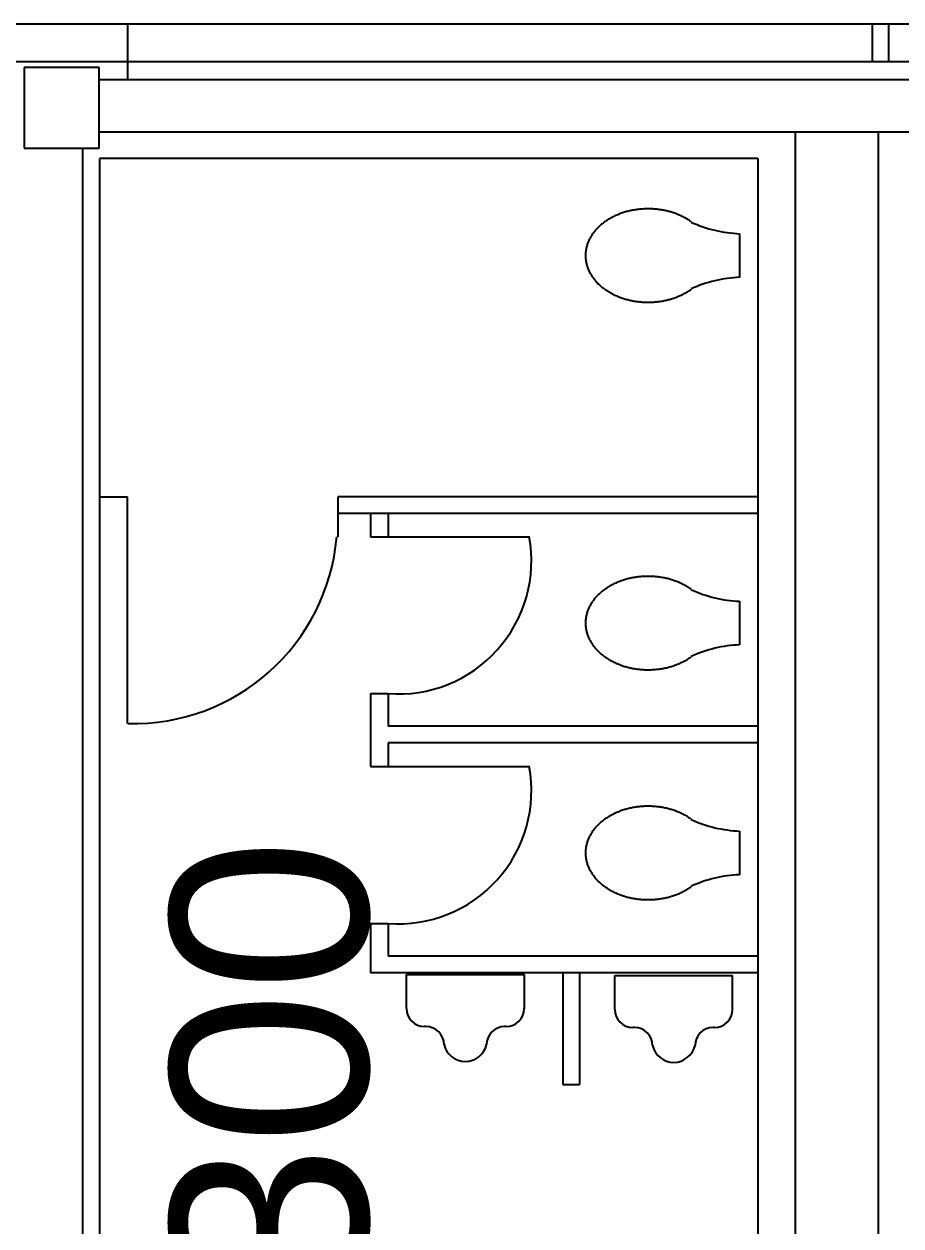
# Model space of a CAD drawing. Header units: inches. Extents: x -705 to 2732, y 2994 to 3679.
# Drawn here: x 2351.3 to 2491.2, y 3487.1 to 3678.9 of the extents above; entities that cross this region are included whole.
import ezdxf

# ---------------------------------------------------------------- set-up
doc = ezdxf.new("R2010")
doc.units = ezdxf.units.IN
doc.header["$LTSCALE"] = 96
doc.header["$MEASUREMENT"] = 0
for name, color, linetype in [('A-PFLR-TEXT', 3, 'CONTINUOUS'), ('A-WALL', 5, 'CONTINUOUS'), ('P-SANR-EQPM', 5, 'CONTINUOUS'), ('S-COLS', 6, 'CONTINUOUS')]:
    doc.layers.add(name, color=color, linetype=linetype)
doc.styles.get("Standard").update_dxf_attribs({"font": 'ARIAL.TTF'})

msp = doc.modelspace()

# ---------------------------------------------------------------- linework, layer by layer
at = {"layer": 'A-WALL'}
for p, q in [((2618.55, 3678.94), (2345.67, 3678.94)), ((2367.83, 3678.94), (2367.83, 3670.05)), ((2486.7, 3672.93), (2486.7, 3678.94)), ((2489.22, 3678.94), (2489.22, 3672.93)), ((2614.39, 3672.93), (2345.67, 3672.93)), ((2611.49, 3670.05), (2363.35, 3670.05)), ((2600.98, 3661.67), (2363.35, 3661.67)), ((2474.39, 3355.12), (2474.39, 3661.67)), ((2487.62, 3355.12), (2487.62, 3661.67)), ((2360.63, 3659.15), (2360.63, 3308.59)), ((2363.35, 3657.48), (2363.35, 3355.14)), ((2468.37, 3657.48), (2363.35, 3657.48)), ((2468.37, 3657.48), (2468.37, 3458.43))]:
    msp.add_line(p, q, dxfattribs=at)
at = {"layer": 'P-SANR-EQPM'}
for p, q in [((2445.15, 3648.1), (2445.01, 3648.03)), ((2445.29, 3648.17), (2445.15, 3648.1)), ((2445.44, 3648.25), (2445.29, 3648.17)), ((2445.59, 3648.32), (2445.44, 3648.25)), ((2445.73, 3648.38), (2445.59, 3648.32)), ((2445.88, 3648.45), (2445.73, 3648.38)), ((2446.04, 3648.51), (2445.88, 3648.45)), ((2446.19, 3648.58), (2446.04, 3648.51)), ((2446.34, 3648.64), (2446.19, 3648.58)), ((2446.5, 3648.69), (2446.34, 3648.64)), ((2446.66, 3648.75), (2446.5, 3648.69)), ((2446.82, 3648.8), (2446.66, 3648.75)), ((2446.98, 3648.86), (2446.82, 3648.8)), ((2447.14, 3648.91), (2446.98, 3648.86)), ((2447.3, 3648.95), (2447.14, 3648.91)), ((2447.46, 3649), (2447.3, 3648.95)), ((2447.63, 3649.04), (2447.46, 3649)), ((2447.79, 3649.08), (2447.63, 3649.04)), ((2447.96, 3649.12), (2447.79, 3649.08)), ((2448.12, 3649.16), (2447.96, 3649.12)), ((2448.29, 3649.2), (2448.12, 3649.16)), ((2448.46, 3649.23), (2448.29, 3649.2)), ((2448.63, 3649.26), (2448.46, 3649.23)), ((2448.8, 3649.29), (2448.63, 3649.26)), ((2448.97, 3649.31), (2448.8, 3649.29)), ((2449.14, 3649.34), (2448.97, 3649.31)), ((2449.31, 3649.36), (2449.14, 3649.34)), ((2449.49, 3649.38), (2449.31, 3649.36)), ((2449.66, 3649.39), (2449.49, 3649.38)), ((2449.83, 3649.41), (2449.66, 3649.39)), ((2450.01, 3649.42), (2449.83, 3649.41)), ((2450.18, 3649.43), (2450.01, 3649.42)), ((2450.35, 3649.44), (2450.18, 3649.43)), ((2450.53, 3649.45), (2450.35, 3649.44)), ((2450.7, 3649.45), (2450.53, 3649.45)), ((2450.88, 3649.45), (2450.7, 3649.45)), ((2451.05, 3649.45), (2450.88, 3649.45)), ((2451.22, 3649.45), (2451.05, 3649.45)), ((2451.4, 3649.44), (2451.22, 3649.45)), ((2451.57, 3649.43), (2451.4, 3649.44)), ((2451.75, 3649.42), (2451.57, 3649.43)), ((2451.92, 3649.41), (2451.75, 3649.42)), ((2452.09, 3649.39), (2451.92, 3649.41)), ((2452.27, 3649.38), (2452.09, 3649.39)), ((2452.44, 3649.36), (2452.27, 3649.38)), ((2452.61, 3649.34), (2452.44, 3649.36)), ((2452.78, 3649.31), (2452.61, 3649.34)), ((2452.95, 3649.29), (2452.78, 3649.31)), ((2453.12, 3649.26), (2452.95, 3649.29)), ((2453.29, 3649.23), (2453.12, 3649.26)), ((2453.46, 3649.2), (2453.29, 3649.23)), ((2453.63, 3649.16), (2453.46, 3649.2)), ((2453.79, 3649.13), (2453.63, 3649.16)), ((2453.96, 3649.09), (2453.79, 3649.13)), ((2454.13, 3649.04), (2453.96, 3649.09)), ((2454.29, 3649), (2454.13, 3649.04)), ((2454.45, 3648.96), (2454.29, 3649)), ((2454.62, 3648.91), (2454.45, 3648.96)), ((2454.78, 3648.86), (2454.62, 3648.91)), ((2454.94, 3648.81), (2454.78, 3648.86)), ((2455.1, 3648.75), (2454.94, 3648.81)), ((2455.25, 3648.7), (2455.1, 3648.75)), ((2455.41, 3648.64), (2455.25, 3648.7)), ((2455.56, 3648.58), (2455.41, 3648.64)), ((2455.72, 3648.52), (2455.56, 3648.58)), ((2455.87, 3648.45), (2455.72, 3648.52)), ((2456.02, 3648.39), (2455.87, 3648.45)), ((2456.17, 3648.32), (2456.02, 3648.39)), ((2456.31, 3648.25), (2456.17, 3648.32)), ((2456.46, 3648.18), (2456.31, 3648.25)), ((2456.6, 3648.1), (2456.46, 3648.18)), ((2456.74, 3648.03), (2456.6, 3648.1)), ((2442.6, 3646.16), (2442.5, 3646.06)), ((2442.7, 3646.27), (2442.6, 3646.16)), ((2442.8, 3646.38), (2442.7, 3646.27)), ((2442.9, 3646.48), (2442.8, 3646.38)), ((2443.01, 3646.58), (2442.9, 3646.48)), ((2443.12, 3646.69), (2443.01, 3646.58)), ((2443.23, 3646.79), (2443.12, 3646.69)), ((2443.34, 3646.89), (2443.23, 3646.79)), ((2443.46, 3646.98), (2443.34, 3646.89)), ((2443.58, 3647.08), (2443.46, 3646.98)), ((2443.7, 3647.17), (2443.58, 3647.08)), ((2443.82, 3647.27), (2443.7, 3647.17)), ((2443.94, 3647.36), (2443.82, 3647.27)), ((2444.07, 3647.45), (2443.94, 3647.36)), ((2444.2, 3647.53), (2444.07, 3647.45)), ((2444.33, 3647.62), (2444.2, 3647.53)), ((2444.46, 3647.71), (2444.33, 3647.62)), ((2444.59, 3647.79), (2444.46, 3647.71)), ((2444.73, 3647.87), (2444.59, 3647.79)), ((2444.87, 3647.95), (2444.73, 3647.87)), ((2445.01, 3648.03), (2444.87, 3647.95)), ((2456.88, 3647.95), (2456.74, 3648.03)), ((2457.02, 3647.87), (2456.88, 3647.95)), ((2457.16, 3647.79), (2457.02, 3647.87)), ((2457.29, 3647.71), (2457.16, 3647.79)), ((2457.43, 3647.62), (2457.29, 3647.71)), ((2457.56, 3647.54), (2457.43, 3647.62)), ((2457.68, 3647.45), (2457.56, 3647.54)), ((2457.78, 3647.38), (2457.68, 3647.45)), ((2441.38, 3644.3), (2441.33, 3644.18)), ((2441.44, 3644.42), (2441.38, 3644.3)), ((2441.5, 3644.55), (2441.44, 3644.42)), ((2441.56, 3644.67), (2441.5, 3644.55)), ((2441.62, 3644.79), (2441.56, 3644.67)), ((2441.69, 3644.91), (2441.62, 3644.79)), ((2441.76, 3645.03), (2441.69, 3644.91)), ((2441.83, 3645.15), (2441.76, 3645.03)), ((2441.9, 3645.26), (2441.83, 3645.15)), ((2441.98, 3645.38), (2441.9, 3645.26)), ((2442.06, 3645.5), (2441.98, 3645.38)), ((2442.15, 3645.61), (2442.06, 3645.5)), ((2442.23, 3645.72), (2442.15, 3645.61)), ((2442.32, 3645.83), (2442.23, 3645.72)), ((2442.41, 3645.95), (2442.32, 3645.83)), ((2442.5, 3646.06), (2442.41, 3645.95)), ((2465.48, 3645.48), (2465.48, 3638.52)), ((2440.91, 3642.39), (2440.9, 3642.26)), ((2440.92, 3642.52), (2440.91, 3642.39)), ((2440.93, 3642.65), (2440.92, 3642.52)), ((2440.95, 3642.78), (2440.93, 3642.65)), ((2440.97, 3642.91), (2440.95, 3642.78)), ((2440.99, 3643.03), (2440.97, 3642.91)), ((2441.02, 3643.16), (2440.99, 3643.03)), ((2441.05, 3643.29), (2441.02, 3643.16)), ((2441.08, 3643.42), (2441.05, 3643.29)), ((2441.11, 3643.55), (2441.08, 3643.42)), ((2441.15, 3643.67), (2441.11, 3643.55)), ((2441.19, 3643.8), (2441.15, 3643.67)), ((2441.23, 3643.93), (2441.19, 3643.8)), ((2441.28, 3644.05), (2441.23, 3643.93)), ((2441.33, 3644.18), (2441.28, 3644.05)), ((2440.9, 3642.13), (2440.89, 3642)), ((2440.89, 3642), (2440.9, 3641.87)), ((2440.9, 3642.26), (2440.9, 3642.13)), ((2440.9, 3641.87), (2440.9, 3641.74)), ((2440.9, 3641.74), (2440.91, 3641.61)), ((2440.91, 3641.61), (2440.92, 3641.48)), ((2440.92, 3641.48), (2440.93, 3641.35)), ((2440.93, 3641.35), (2440.95, 3641.22)), ((2440.95, 3641.22), (2440.97, 3641.09)), ((2440.97, 3641.09), (2440.99, 3640.96)), ((2440.99, 3640.96), (2441.02, 3640.83)), ((2441.02, 3640.83), (2441.05, 3640.7)), ((2441.05, 3640.7), (2441.08, 3640.58)), ((2441.08, 3640.58), (2441.11, 3640.45)), ((2441.11, 3640.45), (2441.15, 3640.32)), ((2441.15, 3640.32), (2441.19, 3640.2)), ((2441.19, 3640.2), (2441.24, 3640.07)), ((2441.24, 3640.07), (2441.28, 3639.94)), ((2441.28, 3639.94), (2441.33, 3639.82)), ((2441.33, 3639.82), (2441.38, 3639.7)), ((2441.38, 3639.7), (2441.44, 3639.57)), ((2441.44, 3639.57), (2441.5, 3639.45)), ((2441.5, 3639.45), (2441.56, 3639.33)), ((2441.56, 3639.33), (2441.62, 3639.21)), ((2441.62, 3639.21), (2441.69, 3639.09)), ((2441.69, 3639.09), (2441.76, 3638.97)), ((2441.76, 3638.97), (2441.83, 3638.85)), ((2441.83, 3638.85), (2441.91, 3638.73)), ((2441.91, 3638.73), (2441.98, 3638.62)), ((2441.98, 3638.62), (2442.06, 3638.5)), ((2442.06, 3638.5), (2442.15, 3638.39)), ((2442.15, 3638.39), (2442.23, 3638.27)), ((2442.23, 3638.27), (2442.32, 3638.16)), ((2442.32, 3638.16), (2442.41, 3638.05)), ((2442.41, 3638.05), (2442.51, 3637.94)), ((2442.51, 3637.94), (2442.6, 3637.83)), ((2442.6, 3637.83), (2442.7, 3637.72)), ((2442.7, 3637.72), (2442.8, 3637.62)), ((2442.8, 3637.62), (2442.91, 3637.51)), ((2442.91, 3637.51), (2443.01, 3637.41)), ((2443.01, 3637.41), (2443.12, 3637.31)), ((2443.12, 3637.31), (2443.23, 3637.21)), ((2443.23, 3637.21), (2443.34, 3637.11)), ((2443.34, 3637.11), (2443.46, 3637.01)), ((2443.46, 3637.01), (2443.58, 3636.92)), ((2443.58, 3636.92), (2443.7, 3636.82)), ((2443.7, 3636.82), (2443.82, 3636.73)), ((2443.82, 3636.73), (2443.94, 3636.64)), ((2443.94, 3636.64), (2444.07, 3636.55)), ((2457.69, 3636.55), (2457.78, 3636.62)), ((2444.07, 3636.55), (2444.2, 3636.46)), ((2444.2, 3636.46), (2444.33, 3636.38)), ((2444.33, 3636.38), (2444.46, 3636.29)), ((2444.46, 3636.29), (2444.6, 3636.21)), ((2444.6, 3636.21), (2444.73, 3636.13)), ((2444.73, 3636.13), (2444.87, 3636.05)), ((2444.87, 3636.05), (2445.01, 3635.97)), ((2445.01, 3635.97), (2445.15, 3635.9)), ((2445.15, 3635.9), (2445.3, 3635.82)), ((2445.3, 3635.82), (2445.44, 3635.75)), ((2445.44, 3635.75), (2445.59, 3635.68)), ((2445.59, 3635.68), (2445.74, 3635.61)), ((2445.74, 3635.61), (2445.89, 3635.55)), ((2445.89, 3635.55), (2446.04, 3635.48)), ((2446.04, 3635.48), (2446.19, 3635.42)), ((2446.19, 3635.42), (2446.35, 3635.36)), ((2446.35, 3635.36), (2446.5, 3635.3)), ((2446.5, 3635.3), (2446.66, 3635.25)), ((2446.66, 3635.25), (2446.82, 3635.19)), ((2446.82, 3635.19), (2446.98, 3635.14)), ((2446.98, 3635.14), (2447.14, 3635.09)), ((2447.14, 3635.09), (2447.3, 3635.04)), ((2447.3, 3635.04), (2447.47, 3635)), ((2447.47, 3635), (2447.63, 3634.96)), ((2447.63, 3634.96), (2447.79, 3634.91)), ((2447.79, 3634.91), (2447.96, 3634.87)), ((2447.96, 3634.87), (2448.13, 3634.84)), ((2448.13, 3634.84), (2448.3, 3634.8)), ((2448.3, 3634.8), (2448.46, 3634.77)), ((2448.46, 3634.77), (2448.63, 3634.74)), ((2448.63, 3634.74), (2448.8, 3634.71)), ((2448.8, 3634.71), (2448.97, 3634.69)), ((2448.97, 3634.69), (2449.15, 3634.66)), ((2449.15, 3634.66), (2449.32, 3634.64)), ((2449.32, 3634.64), (2449.49, 3634.62)), ((2452.27, 3634.62), (2452.44, 3634.64)), ((2452.44, 3634.64), (2452.61, 3634.66)), ((2452.61, 3634.66), (2452.78, 3634.69)), ((2452.78, 3634.69), (2452.96, 3634.71)), ((2452.96, 3634.71), (2453.13, 3634.74)), ((2453.13, 3634.74), (2453.29, 3634.77)), ((2453.29, 3634.77), (2453.46, 3634.8)), ((2453.46, 3634.8), (2453.63, 3634.84)), ((2453.63, 3634.84), (2453.8, 3634.88)), ((2453.8, 3634.88), (2453.96, 3634.92)), ((2453.96, 3634.92), (2454.13, 3634.96)), ((2454.13, 3634.96), (2454.29, 3635)), ((2454.29, 3635), (2454.46, 3635.05)), ((2454.46, 3635.05), (2454.62, 3635.09)), ((2454.62, 3635.09), (2454.78, 3635.14)), ((2454.78, 3635.14), (2454.94, 3635.2)), ((2454.94, 3635.2), (2455.1, 3635.25)), ((2455.1, 3635.25), (2455.26, 3635.31)), ((2455.26, 3635.31), (2455.41, 3635.36)), ((2455.41, 3635.36), (2455.57, 3635.42)), ((2455.57, 3635.42), (2455.72, 3635.49)), ((2455.72, 3635.49), (2455.87, 3635.55)), ((2455.87, 3635.55), (2456.02, 3635.62)), ((2456.02, 3635.62), (2456.17, 3635.68)), ((2456.17, 3635.68), (2456.32, 3635.75)), ((2456.32, 3635.75), (2456.46, 3635.83)), ((2456.46, 3635.83), (2456.61, 3635.9)), ((2456.61, 3635.9), (2456.75, 3635.97)), ((2456.75, 3635.97), (2456.89, 3636.05)), ((2456.89, 3636.05), (2457.03, 3636.13)), ((2457.03, 3636.13), (2457.16, 3636.21)), ((2457.16, 3636.21), (2457.3, 3636.29)), ((2457.3, 3636.29), (2457.43, 3636.38)), ((2457.43, 3636.38), (2457.56, 3636.47)), ((2457.56, 3636.47), (2457.69, 3636.55)), ((2449.49, 3634.62), (2449.66, 3634.61)), ((2449.66, 3634.61), (2449.84, 3634.59)), ((2449.84, 3634.59), (2450.01, 3634.58)), ((2450.01, 3634.58), (2450.18, 3634.57)), ((2450.18, 3634.57), (2450.36, 3634.56)), ((2450.36, 3634.56), (2450.53, 3634.55)), ((2450.53, 3634.55), (2450.71, 3634.55)), ((2450.71, 3634.55), (2450.88, 3634.55)), ((2450.88, 3634.55), (2451.05, 3634.55)), ((2451.05, 3634.55), (2451.23, 3634.55)), ((2451.23, 3634.55), (2451.4, 3634.56)), ((2451.4, 3634.56), (2451.58, 3634.57)), ((2451.58, 3634.57), (2451.75, 3634.58)), ((2451.75, 3634.58), (2451.92, 3634.59)), ((2451.92, 3634.59), (2452.1, 3634.61)), ((2452.1, 3634.61), (2452.27, 3634.62)), ((2363.35, 3603.51), (2367.85, 3603.51)), ((2367.85, 3567.33), (2367.85, 3603.51)), ((2468.37, 3603.51), (2401.36, 3603.51)), ((2401.36, 3603.51), (2401.36, 3597.12)), ((2468.37, 3600.86), (2401.36, 3600.86)), ((2406.59, 3600.86), (2406.59, 3597.12)), ((2409.42, 3600.86), (2409.42, 3597.12)), ((2406.59, 3597.12), (2432.03, 3597.12)), ((2448.29, 3590.55), (2448.13, 3590.51)), ((2448.46, 3590.58), (2448.29, 3590.55)), ((2448.63, 3590.61), (2448.46, 3590.58)), ((2448.8, 3590.64), (2448.63, 3590.61)), ((2448.97, 3590.66), (2448.8, 3590.64)), ((2449.14, 3590.69), (2448.97, 3590.66)), ((2449.32, 3590.71), (2449.14, 3590.69)), ((2449.49, 3590.73), (2449.32, 3590.71)), ((2449.66, 3590.75), (2449.49, 3590.73)), ((2449.83, 3590.76), (2449.66, 3590.75)), ((2450.01, 3590.77), (2449.83, 3590.76)), ((2450.18, 3590.78), (2450.01, 3590.77)), ((2450.36, 3590.79), (2450.18, 3590.78)), ((2450.53, 3590.8), (2450.36, 3590.79)), ((2450.7, 3590.8), (2450.53, 3590.8)), ((2450.88, 3590.8), (2450.7, 3590.8)), ((2451.05, 3590.8), (2450.88, 3590.8)), ((2451.23, 3590.8), (2451.05, 3590.8)), ((2451.4, 3590.79), (2451.23, 3590.8)), ((2451.57, 3590.78), (2451.4, 3590.79)), ((2451.75, 3590.77), (2451.57, 3590.78)), ((2451.92, 3590.76), (2451.75, 3590.77)), ((2452.09, 3590.75), (2451.92, 3590.76)), ((2452.27, 3590.73), (2452.09, 3590.75)), ((2452.44, 3590.71), (2452.27, 3590.73)), ((2452.61, 3590.69), (2452.44, 3590.71)), ((2452.78, 3590.66), (2452.61, 3590.69)), ((2452.95, 3590.64), (2452.78, 3590.66)), ((2453.12, 3590.61), (2452.95, 3590.64)), ((2453.29, 3590.58), (2453.12, 3590.61)), ((2453.46, 3590.55), (2453.29, 3590.58)), ((2453.63, 3590.51), (2453.46, 3590.55)), ((2443.82, 3588.62), (2443.7, 3588.53)), ((2443.94, 3588.71), (2443.82, 3588.62)), ((2444.07, 3588.8), (2443.94, 3588.71)), ((2444.2, 3588.89), (2444.07, 3588.8)), ((2444.33, 3588.97), (2444.2, 3588.89)), ((2444.46, 3589.06), (2444.33, 3588.97)), ((2444.6, 3589.14), (2444.46, 3589.06)), ((2444.73, 3589.22), (2444.6, 3589.14)), ((2444.87, 3589.3), (2444.73, 3589.22)), ((2445.01, 3589.38), (2444.87, 3589.3)), ((2445.15, 3589.45), (2445.01, 3589.38)), ((2445.3, 3589.53), (2445.15, 3589.45)), ((2445.44, 3589.6), (2445.3, 3589.53)), ((2445.59, 3589.67), (2445.44, 3589.6)), ((2445.74, 3589.74), (2445.59, 3589.67)), ((2445.89, 3589.8), (2445.74, 3589.74)), ((2446.04, 3589.87), (2445.89, 3589.8)), ((2446.19, 3589.93), (2446.04, 3589.87)), ((2446.35, 3589.99), (2446.19, 3589.93)), ((2446.5, 3590.05), (2446.35, 3589.99)), ((2446.66, 3590.1), (2446.5, 3590.05)), ((2446.82, 3590.16), (2446.66, 3590.1)), ((2446.98, 3590.21), (2446.82, 3590.16)), ((2447.14, 3590.26), (2446.98, 3590.21)), ((2447.3, 3590.31), (2447.14, 3590.26)), ((2447.46, 3590.35), (2447.3, 3590.31)), ((2447.63, 3590.4), (2447.46, 3590.35)), ((2447.79, 3590.44), (2447.63, 3590.4)), ((2447.96, 3590.48), (2447.79, 3590.44)), ((2448.13, 3590.51), (2447.96, 3590.48)), ((2453.8, 3590.48), (2453.63, 3590.51)), ((2453.96, 3590.44), (2453.8, 3590.48)), ((2454.13, 3590.4), (2453.96, 3590.44)), ((2454.29, 3590.35), (2454.13, 3590.4)), ((2454.46, 3590.31), (2454.29, 3590.35)), ((2454.62, 3590.26), (2454.46, 3590.31)), ((2454.78, 3590.21), (2454.62, 3590.26)), ((2454.94, 3590.16), (2454.78, 3590.21)), ((2455.1, 3590.1), (2454.94, 3590.16)), ((2455.25, 3590.05), (2455.1, 3590.1)), ((2455.41, 3589.99), (2455.25, 3590.05)), ((2455.56, 3589.93), (2455.41, 3589.99)), ((2455.72, 3589.87), (2455.56, 3589.93)), ((2455.87, 3589.8), (2455.72, 3589.87)), ((2456.02, 3589.74), (2455.87, 3589.8)), ((2456.17, 3589.67), (2456.02, 3589.74)), ((2456.31, 3589.6), (2456.17, 3589.67)), ((2456.46, 3589.53), (2456.31, 3589.6)), ((2456.6, 3589.45), (2456.46, 3589.53)), ((2456.75, 3589.38), (2456.6, 3589.45)), ((2456.89, 3589.3), (2456.75, 3589.38)), ((2457.02, 3589.22), (2456.89, 3589.3)), ((2457.16, 3589.14), (2457.02, 3589.22)), ((2457.29, 3589.06), (2457.16, 3589.14)), ((2457.43, 3588.97), (2457.29, 3589.06)), ((2457.56, 3588.89), (2457.43, 3588.97)), ((2457.69, 3588.8), (2457.56, 3588.89)), ((2457.78, 3588.73), (2457.69, 3588.8)), ((2441.98, 3586.73), (2441.9, 3586.62)), ((2442.06, 3586.85), (2441.98, 3586.73)), ((2442.15, 3586.96), (2442.06, 3586.85)), ((2442.23, 3587.08), (2442.15, 3586.96)), ((2442.32, 3587.19), (2442.23, 3587.08)), ((2442.41, 3587.3), (2442.32, 3587.19)), ((2442.51, 3587.41), (2442.41, 3587.3)), ((2442.6, 3587.52), (2442.51, 3587.41)), ((2442.7, 3587.62), (2442.6, 3587.52)), ((2442.8, 3587.73), (2442.7, 3587.62)), ((2442.9, 3587.83), (2442.8, 3587.73)), ((2443.01, 3587.94), (2442.9, 3587.83)), ((2443.12, 3588.04), (2443.01, 3587.94)), ((2443.23, 3588.14), (2443.12, 3588.04)), ((2443.34, 3588.24), (2443.23, 3588.14)), ((2443.46, 3588.34), (2443.34, 3588.24)), ((2443.58, 3588.43), (2443.46, 3588.34)), ((2443.7, 3588.53), (2443.58, 3588.43)), ((2465.48, 3586.83), (2465.48, 3579.87)), ((2441.08, 3584.77), (2441.05, 3584.64)), ((2441.11, 3584.9), (2441.08, 3584.77)), ((2441.15, 3585.03), (2441.11, 3584.9)), ((2441.19, 3585.15), (2441.15, 3585.03)), ((2441.23, 3585.28), (2441.19, 3585.15)), ((2441.28, 3585.4), (2441.23, 3585.28)), ((2441.33, 3585.53), (2441.28, 3585.4)), ((2441.38, 3585.65), (2441.33, 3585.53)), ((2441.44, 3585.78), (2441.38, 3585.65)), ((2441.5, 3585.9), (2441.44, 3585.78)), ((2441.56, 3586.02), (2441.5, 3585.9)), ((2441.62, 3586.14), (2441.56, 3586.02)), ((2441.69, 3586.26), (2441.62, 3586.14)), ((2441.76, 3586.38), (2441.69, 3586.26)), ((2441.83, 3586.5), (2441.76, 3586.38)), ((2441.9, 3586.62), (2441.83, 3586.5)), ((2440.9, 3583.48), (2440.89, 3583.35)), ((2440.89, 3583.35), (2440.9, 3583.22)), ((2440.91, 3583.74), (2440.9, 3583.61)), ((2440.9, 3583.61), (2440.9, 3583.48)), ((2440.9, 3583.22), (2440.9, 3583.09)), ((2440.9, 3583.09), (2440.91, 3582.96)), ((2440.92, 3583.87), (2440.91, 3583.74)), ((2440.91, 3582.96), (2440.92, 3582.83)), ((2440.93, 3584), (2440.92, 3583.87)), ((2440.95, 3584.13), (2440.93, 3584)), ((2440.97, 3584.26), (2440.95, 3584.13)), ((2440.99, 3584.39), (2440.97, 3584.26)), ((2441.02, 3584.52), (2440.99, 3584.39)), ((2441.05, 3584.64), (2441.02, 3584.52)), ((2440.92, 3582.83), (2440.93, 3582.7)), ((2440.93, 3582.7), (2440.95, 3582.57)), ((2440.95, 3582.57), (2440.97, 3582.44)), ((2440.97, 3582.44), (2440.99, 3582.31)), ((2440.99, 3582.31), (2441.02, 3582.19)), ((2441.02, 3582.19), (2441.05, 3582.06)), ((2441.05, 3582.06), (2441.08, 3581.93)), ((2441.08, 3581.93), (2441.11, 3581.8)), ((2441.11, 3581.8), (2441.15, 3581.68)), ((2441.15, 3581.68), (2441.19, 3581.55)), ((2441.19, 3581.55), (2441.23, 3581.42)), ((2441.23, 3581.42), (2441.28, 3581.3)), ((2441.28, 3581.3), (2441.33, 3581.17)), ((2441.33, 3581.17), (2441.38, 3581.05)), ((2441.38, 3581.05), (2441.44, 3580.93)), ((2441.44, 3580.93), (2441.5, 3580.8)), ((2441.5, 3580.8), (2441.56, 3580.68)), ((2441.56, 3580.68), (2441.62, 3580.56)), ((2441.62, 3580.56), (2441.69, 3580.44)), ((2441.69, 3580.44), (2441.76, 3580.32)), ((2441.76, 3580.32), (2441.83, 3580.2)), ((2441.83, 3580.2), (2441.9, 3580.09)), ((2441.9, 3580.09), (2441.98, 3579.97)), ((2441.98, 3579.97), (2442.06, 3579.85)), ((2442.06, 3579.85), (2442.15, 3579.74)), ((2442.15, 3579.74), (2442.23, 3579.63)), ((2442.23, 3579.63), (2442.32, 3579.51)), ((2442.32, 3579.51), (2442.41, 3579.4)), ((2442.41, 3579.4), (2442.51, 3579.29)), ((2442.51, 3579.29), (2442.6, 3579.19)), ((2442.6, 3579.19), (2442.7, 3579.08)), ((2442.7, 3579.08), (2442.8, 3578.97)), ((2442.8, 3578.97), (2442.9, 3578.87)), ((2442.9, 3578.87), (2443.01, 3578.76)), ((2443.01, 3578.76), (2443.12, 3578.66)), ((2443.12, 3578.66), (2443.23, 3578.56)), ((2443.23, 3578.56), (2443.34, 3578.46)), ((2443.34, 3578.46), (2443.46, 3578.37)), ((2443.46, 3578.37), (2443.58, 3578.27)), ((2443.58, 3578.27), (2443.7, 3578.18)), ((2443.7, 3578.18), (2443.82, 3578.08)), ((2443.82, 3578.08), (2443.94, 3577.99)), ((2443.94, 3577.99), (2444.07, 3577.9)), ((2444.07, 3577.9), (2444.2, 3577.81)), ((2444.2, 3577.81), (2444.33, 3577.73)), ((2444.33, 3577.73), (2444.46, 3577.64)), ((2444.46, 3577.64), (2444.6, 3577.56)), ((2444.6, 3577.56), (2444.73, 3577.48)), ((2444.73, 3577.48), (2444.87, 3577.4)), ((2444.87, 3577.4), (2445.01, 3577.32)), ((2445.01, 3577.32), (2445.15, 3577.25)), ((2445.15, 3577.25), (2445.3, 3577.17)), ((2445.3, 3577.17), (2445.44, 3577.1)), ((2445.44, 3577.1), (2445.59, 3577.03)), ((2456.17, 3577.03), (2456.31, 3577.1)), ((2456.31, 3577.1), (2456.46, 3577.17)), ((2456.46, 3577.17), (2456.6, 3577.25)), ((2456.6, 3577.25), (2456.75, 3577.32)), ((2456.75, 3577.32), (2456.89, 3577.4)), ((2456.89, 3577.4), (2457.02, 3577.48)), ((2457.02, 3577.48), (2457.16, 3577.56)), ((2457.16, 3577.56), (2457.29, 3577.64)), ((2457.29, 3577.64), (2457.43, 3577.73)), ((2457.43, 3577.73), (2457.56, 3577.81)), ((2457.56, 3577.81), (2457.69, 3577.9)), ((2457.69, 3577.9), (2457.78, 3577.97)), ((2445.59, 3577.03), (2445.74, 3576.97)), ((2445.74, 3576.97), (2445.89, 3576.9)), ((2445.89, 3576.9), (2446.04, 3576.84)), ((2446.04, 3576.84), (2446.19, 3576.77)), ((2446.19, 3576.77), (2446.35, 3576.71)), ((2446.35, 3576.71), (2446.5, 3576.66)), ((2446.5, 3576.66), (2446.66, 3576.6)), ((2446.66, 3576.6), (2446.82, 3576.55)), ((2446.82, 3576.55), (2446.98, 3576.49)), ((2446.98, 3576.49), (2447.14, 3576.44)), ((2447.14, 3576.44), (2447.3, 3576.4)), ((2447.3, 3576.4), (2447.46, 3576.35)), ((2447.46, 3576.35), (2447.63, 3576.31)), ((2447.63, 3576.31), (2447.79, 3576.27)), ((2447.79, 3576.27), (2447.96, 3576.23)), ((2447.96, 3576.23), (2448.13, 3576.19)), ((2448.13, 3576.19), (2448.29, 3576.16)), ((2448.29, 3576.16), (2448.46, 3576.12)), ((2448.46, 3576.12), (2448.63, 3576.09)), ((2448.63, 3576.09), (2448.8, 3576.06)), ((2448.8, 3576.06), (2448.97, 3576.04)), ((2448.97, 3576.04), (2449.14, 3576.01)), ((2449.14, 3576.01), (2449.32, 3575.99)), ((2449.32, 3575.99), (2449.49, 3575.97)), ((2449.49, 3575.97), (2449.66, 3575.96)), ((2449.66, 3575.96), (2449.83, 3575.94)), ((2449.83, 3575.94), (2450.01, 3575.93)), ((2450.01, 3575.93), (2450.18, 3575.92)), ((2450.18, 3575.92), (2450.36, 3575.91)), ((2450.36, 3575.91), (2450.53, 3575.91)), ((2450.53, 3575.91), (2450.7, 3575.9)), ((2450.7, 3575.9), (2450.88, 3575.9)), ((2450.88, 3575.9), (2451.05, 3575.9)), ((2451.05, 3575.9), (2451.23, 3575.91)), ((2451.23, 3575.91), (2451.4, 3575.91)), ((2451.4, 3575.91), (2451.57, 3575.92)), ((2451.57, 3575.92), (2451.75, 3575.93)), ((2451.75, 3575.93), (2451.92, 3575.94)), ((2451.92, 3575.94), (2452.09, 3575.96)), ((2452.09, 3575.96), (2452.27, 3575.97)), ((2452.27, 3575.97), (2452.44, 3575.99)), ((2452.44, 3575.99), (2452.61, 3576.01)), ((2452.61, 3576.01), (2452.78, 3576.04)), ((2452.78, 3576.04), (2452.95, 3576.06)), ((2452.95, 3576.06), (2453.12, 3576.09)), ((2453.12, 3576.09), (2453.29, 3576.12)), ((2453.29, 3576.12), (2453.46, 3576.16)), ((2453.46, 3576.16), (2453.63, 3576.19)), ((2453.63, 3576.19), (2453.8, 3576.23)), ((2453.8, 3576.23), (2453.96, 3576.27)), ((2453.96, 3576.27), (2454.13, 3576.31)), ((2454.13, 3576.31), (2454.29, 3576.35)), ((2454.29, 3576.35), (2454.46, 3576.4)), ((2454.46, 3576.4), (2454.62, 3576.44)), ((2454.62, 3576.44), (2454.78, 3576.49)), ((2454.78, 3576.49), (2454.94, 3576.55)), ((2454.94, 3576.55), (2455.1, 3576.6)), ((2455.1, 3576.6), (2455.25, 3576.66)), ((2455.25, 3576.66), (2455.41, 3576.71)), ((2455.41, 3576.71), (2455.56, 3576.77)), ((2455.56, 3576.77), (2455.72, 3576.84)), ((2455.72, 3576.84), (2455.87, 3576.9)), ((2455.87, 3576.9), (2456.02, 3576.97)), ((2456.02, 3576.97), (2456.17, 3577.03)), ((2406.59, 3572.09), (2409.42, 3572.09)), ((2406.59, 3572.09), (2406.59, 3564.24)), ((2409.42, 3572.09), (2409.42, 3566.89)), ((2468.37, 3566.89), (2409.42, 3566.89)), ((2406.59, 3564.24), (2406.59, 3560.44)), ((2468.37, 3564.24), (2409.42, 3564.24)), ((2409.42, 3564.24), (2409.42, 3560.44)), ((2406.59, 3560.44), (2432.03, 3560.44)), ((2450.01, 3554.09), (2449.83, 3554.08)), ((2450.18, 3554.1), (2450.01, 3554.09)), ((2450.36, 3554.11), (2450.18, 3554.1)), ((2450.53, 3554.11), (2450.36, 3554.11)), ((2450.7, 3554.12), (2450.53, 3554.11)), ((2450.88, 3554.12), (2450.7, 3554.12)), ((2451.05, 3554.12), (2450.88, 3554.12)), ((2451.23, 3554.11), (2451.05, 3554.12)), ((2451.4, 3554.11), (2451.23, 3554.11)), ((2451.57, 3554.1), (2451.4, 3554.11)), ((2451.75, 3554.09), (2451.57, 3554.1)), ((2451.92, 3554.08), (2451.75, 3554.09)), ((2444.2, 3552.2), (2444.07, 3552.12)), ((2444.33, 3552.29), (2444.2, 3552.2)), ((2444.46, 3552.38), (2444.33, 3552.29)), ((2444.6, 3552.46), (2444.46, 3552.38)), ((2444.73, 3552.54), (2444.6, 3552.46)), ((2444.87, 3552.62), (2444.73, 3552.54)), ((2445.01, 3552.7), (2444.87, 3552.62)), ((2445.15, 3552.77), (2445.01, 3552.7)), ((2445.3, 3552.84), (2445.15, 3552.77)), ((2445.44, 3552.92), (2445.3, 3552.84)), ((2445.59, 3552.99), (2445.44, 3552.92)), ((2445.74, 3553.05), (2445.59, 3552.99)), ((2445.89, 3553.12), (2445.74, 3553.05)), ((2446.04, 3553.18), (2445.89, 3553.12)), ((2446.19, 3553.25), (2446.04, 3553.18)), ((2446.35, 3553.31), (2446.19, 3553.25)), ((2446.5, 3553.36), (2446.35, 3553.31)), ((2446.66, 3553.42), (2446.5, 3553.36)), ((2446.82, 3553.47), (2446.66, 3553.42)), ((2446.98, 3553.53), (2446.82, 3553.47)), ((2447.14, 3553.58), (2446.98, 3553.53)), ((2447.3, 3553.62), (2447.14, 3553.58)), ((2447.46, 3553.67), (2447.3, 3553.62)), ((2447.63, 3553.71), (2447.46, 3553.67)), ((2447.79, 3553.75), (2447.63, 3553.71)), ((2447.96, 3553.79), (2447.79, 3553.75)), ((2448.13, 3553.83), (2447.96, 3553.79)), ((2448.29, 3553.86), (2448.13, 3553.83)), ((2448.46, 3553.9), (2448.29, 3553.86)), ((2448.63, 3553.93), (2448.46, 3553.9)), ((2448.8, 3553.96), (2448.63, 3553.93)), ((2448.97, 3553.98), (2448.8, 3553.96)), ((2449.14, 3554.01), (2448.97, 3553.98)), ((2449.32, 3554.03), (2449.14, 3554.01)), ((2449.49, 3554.05), (2449.32, 3554.03)), ((2449.66, 3554.06), (2449.49, 3554.05)), ((2449.83, 3554.08), (2449.66, 3554.06)), ((2452.09, 3554.06), (2451.92, 3554.08)), ((2452.27, 3554.05), (2452.09, 3554.06)), ((2452.44, 3554.03), (2452.27, 3554.05)), ((2452.61, 3554.01), (2452.44, 3554.03)), ((2452.78, 3553.98), (2452.61, 3554.01)), ((2452.95, 3553.96), (2452.78, 3553.98)), ((2453.12, 3553.93), (2452.95, 3553.96)), ((2453.29, 3553.9), (2453.12, 3553.93)), ((2453.46, 3553.86), (2453.29, 3553.9)), ((2453.63, 3553.83), (2453.46, 3553.86)), ((2453.8, 3553.79), (2453.63, 3553.83)), ((2453.96, 3553.75), (2453.8, 3553.79)), ((2454.13, 3553.71), (2453.96, 3553.75)), ((2454.29, 3553.67), (2454.13, 3553.71)), ((2454.46, 3553.62), (2454.29, 3553.67)), ((2454.62, 3553.58), (2454.46, 3553.62)), ((2454.78, 3553.53), (2454.62, 3553.58)), ((2454.94, 3553.47), (2454.78, 3553.53)), ((2455.1, 3553.42), (2454.94, 3553.47)), ((2455.25, 3553.36), (2455.1, 3553.42)), ((2455.41, 3553.31), (2455.25, 3553.36)), ((2455.56, 3553.25), (2455.41, 3553.31)), ((2455.72, 3553.18), (2455.56, 3553.25)), ((2455.87, 3553.12), (2455.72, 3553.18)), ((2456.02, 3553.05), (2455.87, 3553.12)), ((2456.17, 3552.99), (2456.02, 3553.05)), ((2456.31, 3552.92), (2456.17, 3552.99)), ((2456.46, 3552.84), (2456.31, 3552.92)), ((2456.6, 3552.77), (2456.46, 3552.84)), ((2456.75, 3552.7), (2456.6, 3552.77)), ((2456.89, 3552.62), (2456.75, 3552.7)), ((2457.02, 3552.54), (2456.89, 3552.62)), ((2457.16, 3552.46), (2457.02, 3552.54)), ((2457.29, 3552.38), (2457.16, 3552.46)), ((2457.43, 3552.29), (2457.29, 3552.38)), ((2457.56, 3552.2), (2457.43, 3552.29)), ((2457.69, 3552.12), (2457.56, 3552.2)), ((2442.15, 3550.28), (2442.06, 3550.17)), ((2442.23, 3550.39), (2442.15, 3550.28)), ((2442.32, 3550.51), (2442.23, 3550.39)), ((2442.41, 3550.62), (2442.32, 3550.51)), ((2442.51, 3550.73), (2442.41, 3550.62)), ((2442.6, 3550.83), (2442.51, 3550.73)), ((2442.7, 3550.94), (2442.6, 3550.83)), ((2442.8, 3551.05), (2442.7, 3550.94)), ((2442.9, 3551.15), (2442.8, 3551.05)), ((2443.01, 3551.26), (2442.9, 3551.15)), ((2443.12, 3551.36), (2443.01, 3551.26)), ((2443.23, 3551.46), (2443.12, 3551.36)), ((2443.34, 3551.56), (2443.23, 3551.46)), ((2443.46, 3551.65), (2443.34, 3551.56)), ((2443.58, 3551.75), (2443.46, 3551.65)), ((2443.7, 3551.84), (2443.58, 3551.75)), ((2443.82, 3551.94), (2443.7, 3551.84)), ((2443.94, 3552.03), (2443.82, 3551.94)), ((2444.07, 3552.12), (2443.94, 3552.03)), ((2457.78, 3552.05), (2457.69, 3552.12)), ((2441.15, 3548.34), (2441.11, 3548.22)), ((2441.19, 3548.47), (2441.15, 3548.34)), ((2441.23, 3548.6), (2441.19, 3548.47)), ((2441.28, 3548.72), (2441.23, 3548.6)), ((2441.33, 3548.85), (2441.28, 3548.72)), ((2441.38, 3548.97), (2441.33, 3548.85)), ((2441.44, 3549.09), (2441.38, 3548.97)), ((2441.5, 3549.22), (2441.44, 3549.09)), ((2441.56, 3549.34), (2441.5, 3549.22)), ((2441.62, 3549.46), (2441.56, 3549.34)), ((2441.69, 3549.58), (2441.62, 3549.46)), ((2441.76, 3549.7), (2441.69, 3549.58)), ((2441.83, 3549.82), (2441.76, 3549.7)), ((2441.9, 3549.93), (2441.83, 3549.82)), ((2441.98, 3550.05), (2441.9, 3549.93)), ((2442.06, 3550.17), (2441.98, 3550.05)), ((2465.48, 3550.14), (2465.48, 3543.19)), ((2440.9, 3546.8), (2440.89, 3546.67)), ((2440.89, 3546.67), (2440.9, 3546.54)), ((2440.91, 3547.06), (2440.9, 3546.93)), ((2440.9, 3546.93), (2440.9, 3546.8)), ((2440.9, 3546.54), (2440.9, 3546.41)), ((2440.92, 3547.19), (2440.91, 3547.06)), ((2440.93, 3547.32), (2440.92, 3547.19)), ((2440.95, 3547.45), (2440.93, 3547.32)), ((2440.97, 3547.58), (2440.95, 3547.45)), ((2440.99, 3547.71), (2440.97, 3547.58)), ((2441.02, 3547.83), (2440.99, 3547.71)), ((2441.05, 3547.96), (2441.02, 3547.83)), ((2441.08, 3548.09), (2441.05, 3547.96)), ((2441.11, 3548.22), (2441.08, 3548.09)), ((2440.9, 3546.41), (2440.91, 3546.28)), ((2440.91, 3546.28), (2440.92, 3546.15)), ((2440.92, 3546.15), (2440.93, 3546.02)), ((2440.93, 3546.02), (2440.95, 3545.89)), ((2440.95, 3545.89), (2440.97, 3545.76)), ((2440.97, 3545.76), (2440.99, 3545.63)), ((2440.99, 3545.63), (2441.02, 3545.5)), ((2441.02, 3545.5), (2441.05, 3545.37)), ((2441.05, 3545.37), (2441.08, 3545.25)), ((2441.08, 3545.25), (2441.11, 3545.12)), ((2441.11, 3545.12), (2441.15, 3544.99)), ((2441.15, 3544.99), (2441.19, 3544.87)), ((2441.19, 3544.87), (2441.23, 3544.74)), ((2441.23, 3544.74), (2441.28, 3544.61)), ((2441.28, 3544.61), (2441.33, 3544.49)), ((2441.33, 3544.49), (2441.38, 3544.37)), ((2441.38, 3544.37), (2441.44, 3544.24)), ((2441.44, 3544.24), (2441.5, 3544.12)), ((2441.5, 3544.12), (2441.56, 3544)), ((2441.56, 3544), (2441.62, 3543.88)), ((2441.62, 3543.88), (2441.69, 3543.76)), ((2441.69, 3543.76), (2441.76, 3543.64)), ((2441.76, 3543.64), (2441.83, 3543.52)), ((2441.83, 3543.52), (2441.9, 3543.4)), ((2441.9, 3543.4), (2441.98, 3543.29)), ((2441.98, 3543.29), (2442.06, 3543.17)), ((2442.06, 3543.17), (2442.15, 3543.06)), ((2442.15, 3543.06), (2442.23, 3542.94)), ((2442.23, 3542.94), (2442.32, 3542.83)), ((2442.32, 3542.83), (2442.41, 3542.72)), ((2442.41, 3542.72), (2442.51, 3542.61)), ((2442.51, 3542.61), (2442.6, 3542.5)), ((2442.6, 3542.5), (2442.7, 3542.4)), ((2442.7, 3542.4), (2442.8, 3542.29)), ((2442.8, 3542.29), (2442.9, 3542.18)), ((2442.9, 3542.18), (2443.01, 3542.08)), ((2443.01, 3542.08), (2443.12, 3541.98)), ((2443.12, 3541.98), (2443.23, 3541.88)), ((2443.23, 3541.88), (2443.34, 3541.78)), ((2443.34, 3541.78), (2443.46, 3541.68)), ((2443.46, 3541.68), (2443.58, 3541.59)), ((2443.58, 3541.59), (2443.7, 3541.49)), ((2443.7, 3541.49), (2443.82, 3541.4)), ((2443.82, 3541.4), (2443.94, 3541.31)), ((2443.94, 3541.31), (2444.07, 3541.22)), ((2444.07, 3541.22), (2444.2, 3541.13)), ((2444.2, 3541.13), (2444.33, 3541.05)), ((2444.33, 3541.05), (2444.46, 3540.96)), ((2444.46, 3540.96), (2444.6, 3540.88)), ((2444.6, 3540.88), (2444.73, 3540.8)), ((2444.73, 3540.8), (2444.87, 3540.72)), ((2444.87, 3540.72), (2445.01, 3540.64)), ((2456.75, 3540.64), (2456.89, 3540.72)), ((2456.89, 3540.72), (2457.02, 3540.8)), ((2457.02, 3540.8), (2457.16, 3540.88)), ((2457.16, 3540.88), (2457.29, 3540.96)), ((2457.29, 3540.96), (2457.43, 3541.05)), ((2457.43, 3541.05), (2457.56, 3541.13)), ((2457.56, 3541.13), (2457.69, 3541.22)), ((2457.69, 3541.22), (2457.78, 3541.29)), ((2445.01, 3540.64), (2445.15, 3540.57)), ((2445.15, 3540.57), (2445.3, 3540.49)), ((2445.3, 3540.49), (2445.44, 3540.42)), ((2445.44, 3540.42), (2445.59, 3540.35)), ((2445.59, 3540.35), (2445.74, 3540.28)), ((2445.74, 3540.28), (2445.89, 3540.22)), ((2445.89, 3540.22), (2446.04, 3540.15)), ((2446.04, 3540.15), (2446.19, 3540.09)), ((2446.19, 3540.09), (2446.35, 3540.03)), ((2446.35, 3540.03), (2446.5, 3539.97)), ((2446.5, 3539.97), (2446.66, 3539.92)), ((2446.66, 3539.92), (2446.82, 3539.86)), ((2446.82, 3539.86), (2446.98, 3539.81)), ((2446.98, 3539.81), (2447.14, 3539.76)), ((2447.14, 3539.76), (2447.3, 3539.71)), ((2447.3, 3539.71), (2447.46, 3539.67)), ((2447.46, 3539.67), (2447.63, 3539.62)), ((2447.63, 3539.62), (2447.79, 3539.58)), ((2447.79, 3539.58), (2447.96, 3539.54)), ((2447.96, 3539.54), (2448.13, 3539.51)), ((2448.13, 3539.51), (2448.29, 3539.47)), ((2448.29, 3539.47), (2448.46, 3539.44)), ((2448.46, 3539.44), (2448.63, 3539.41)), ((2448.63, 3539.41), (2448.8, 3539.38)), ((2448.8, 3539.38), (2448.97, 3539.36)), ((2448.97, 3539.36), (2449.14, 3539.33)), ((2449.14, 3539.33), (2449.32, 3539.31)), ((2449.32, 3539.31), (2449.49, 3539.29)), ((2449.49, 3539.29), (2449.66, 3539.27)), ((2449.66, 3539.27), (2449.83, 3539.26)), ((2449.83, 3539.26), (2450.01, 3539.25)), ((2450.01, 3539.25), (2450.18, 3539.24)), ((2450.18, 3539.24), (2450.36, 3539.23)), ((2450.36, 3539.23), (2450.53, 3539.22)), ((2450.53, 3539.22), (2450.7, 3539.22)), ((2450.7, 3539.22), (2450.88, 3539.22)), ((2450.88, 3539.22), (2451.05, 3539.22)), ((2451.05, 3539.22), (2451.23, 3539.22)), ((2451.23, 3539.22), (2451.4, 3539.23)), ((2451.4, 3539.23), (2451.57, 3539.24)), ((2451.57, 3539.24), (2451.75, 3539.25)), ((2451.75, 3539.25), (2451.92, 3539.26)), ((2451.92, 3539.26), (2452.09, 3539.27)), ((2452.09, 3539.27), (2452.27, 3539.29)), ((2452.27, 3539.29), (2452.44, 3539.31)), ((2452.44, 3539.31), (2452.61, 3539.33)), ((2452.61, 3539.33), (2452.78, 3539.36)), ((2452.78, 3539.36), (2452.95, 3539.38)), ((2452.95, 3539.38), (2453.12, 3539.41)), ((2453.12, 3539.41), (2453.29, 3539.44)), ((2453.29, 3539.44), (2453.46, 3539.47)), ((2453.46, 3539.47), (2453.63, 3539.51)), ((2453.63, 3539.51), (2453.8, 3539.54)), ((2453.8, 3539.54), (2453.96, 3539.58)), ((2453.96, 3539.58), (2454.13, 3539.62)), ((2454.13, 3539.62), (2454.29, 3539.67)), ((2454.29, 3539.67), (2454.46, 3539.71)), ((2454.46, 3539.71), (2454.62, 3539.76)), ((2454.62, 3539.76), (2454.78, 3539.81)), ((2454.78, 3539.81), (2454.94, 3539.86)), ((2454.94, 3539.86), (2455.1, 3539.92)), ((2455.1, 3539.92), (2455.25, 3539.97)), ((2455.25, 3539.97), (2455.41, 3540.03)), ((2455.41, 3540.03), (2455.56, 3540.09)), ((2455.56, 3540.09), (2455.72, 3540.15)), ((2455.72, 3540.15), (2455.87, 3540.22)), ((2455.87, 3540.22), (2456.02, 3540.28)), ((2456.02, 3540.28), (2456.17, 3540.35)), ((2456.17, 3540.35), (2456.31, 3540.42)), ((2456.31, 3540.42), (2456.46, 3540.49)), ((2456.46, 3540.49), (2456.6, 3540.57)), ((2456.6, 3540.57), (2456.75, 3540.64)), ((2406.59, 3535.41), (2406.59, 3527.55)), ((2406.59, 3535.41), (2409.42, 3535.41)), ((2409.42, 3535.41), (2409.42, 3530.21)), ((2468.37, 3530.21), (2409.42, 3530.21)), ((2468.37, 3527.55), (2406.59, 3527.55)), ((2412.34, 3521.85), (2412.34, 3527.25)), ((2412.34, 3527.25), (2431.11, 3527.25)), ((2431.11, 3527.25), (2431.11, 3521.85)), ((2437.28, 3527.43), (2437.28, 3509.72)), ((2439.94, 3527.43), (2439.94, 3509.72)), ((2445.59, 3521.7), (2445.59, 3527.1)), ((2445.59, 3527.1), (2464.36, 3527.1)), ((2464.36, 3521.7), (2464.36, 3527.1)), ((2415.45, 3518.96), (2415.22, 3518.96)), ((2428.23, 3518.96), (2428, 3518.96)), ((2448.7, 3518.81), (2448.47, 3518.81)), ((2461.48, 3518.81), (2461.25, 3518.81)), ((2437.28, 3509.72), (2439.94, 3509.72))]:
    msp.add_line(p, q, dxfattribs=at)
for centre, radius, start, end in [((2466.36, 3666.22), 20.76, 245.5679, 267.5779), ((2466.36, 3617.78), 20.76, 92.4221, 114.4321), ((2368.76, 3599.89), 32.57, 268.4106, 355.1302), ((2411.01, 3593.3), 21.27, 265.7147, 10.348), ((2466.36, 3607.57), 20.76, 245.5679, 267.5779), ((2466.36, 3559.13), 20.76, 92.4221, 114.4321), ((2411.01, 3556.62), 21.27, 265.7147, 10.348), ((2466.36, 3570.89), 20.76, 245.5679, 267.5779), ((2466.36, 3522.45), 20.76, 92.4221, 114.4321), ((2415.22, 3521.85), 2.88, 180, 270), ((2428.23, 3521.85), 2.88, 270, 360), ((2448.47, 3521.7), 2.88, 180, 270), ((2461.48, 3521.7), 2.88, 270, 360), ((2415.45, 3516.07), 2.88, 360, 90), ((2428, 3516.07), 2.88, 90, 180), ((2448.7, 3515.92), 2.88, 360, 90), ((2461.25, 3515.92), 2.88, 90, 180), ((2421.72, 3516.89), 3.49, 193.5303, 346.4697), ((2454.98, 3516.74), 3.49, 193.5303, 346.4697)]:
    msp.add_arc(centre, radius, start, end, dxfattribs=at)
at = {"layer": 'S-COLS'}
for p, q in [((2363.33, 3671.98), (2351.33, 3671.98)), ((2351.33, 3671.98), (2351.33, 3659.15)), ((2363.33, 3659.15), (2363.33, 3671.98)), ((2351.33, 3659.15), (2363.33, 3659.15))]:
    msp.add_line(p, q, dxfattribs=at)

# ---------------------------------------------------------------- texts
at = {"layer": 'A-PFLR-TEXT'}
msp.add_text('MR300', height=31.5, rotation=90, dxfattribs=at).set_placement((2406.17, 3407.17))

doc.saveas('drawing.dxf')
